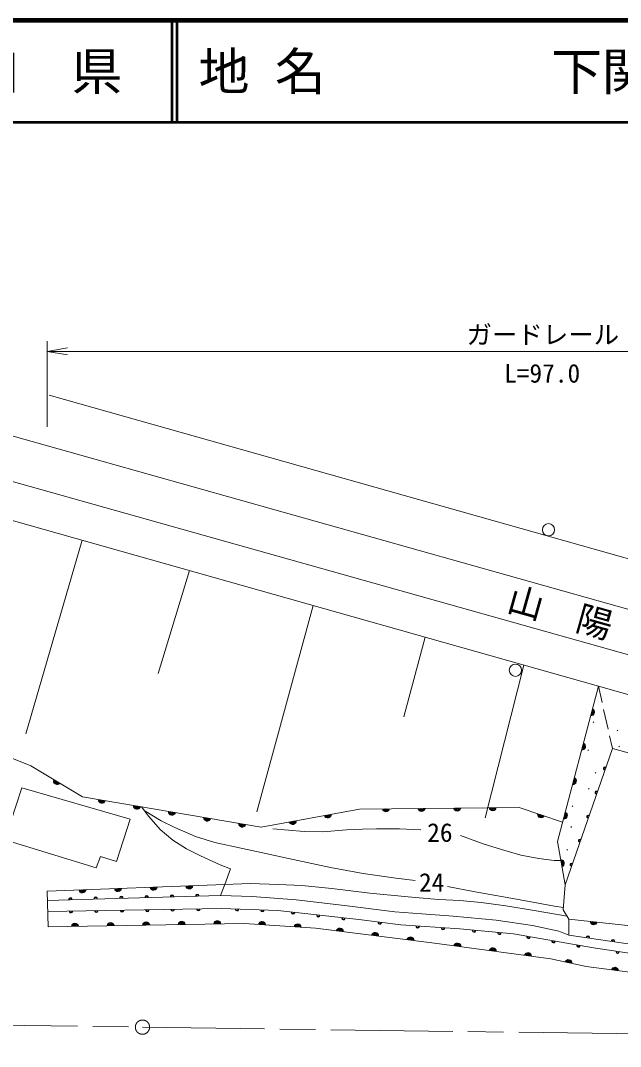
# Model space of a CAD drawing. Units: millimetres, scale not verified. Extents: x 40000 to 680000, y 20000 to 380000.
# Drawn here: x 352873 to 411846, y 279191 to 380000 of the extents above; entities that cross this region are included whole.
import ezdxf
from ezdxf.enums import TextEntityAlignment as Align

# ---------------------------------------------------------------- set-up
doc = ezdxf.new("R2010")
doc.units = ezdxf.units.MM
doc.header["$LTSCALE"] = 1000
doc.linetypes.add('CHAIN', pattern=[18.5, 12, -1.5, 3.5, -1.5])
for name, color, linetype, lineweight in [('M-BGD', 7, 'Continuous', 13), ('M-BMK', 2, 'CHAIN', 13), ('M-STR-HTXT', 7, 'Continuous', 13), ('M-STR-STR3', 7, 'Continuous', 13), ('M-TTL', 2, 'Continuous', 140), ('M-TTL-LINE', 7, 'Continuous', 50), ('M-WORK', 1, 'Continuous', 13)]:
    doc.layers.add(name, color=color, linetype=linetype, lineweight=lineweight)
doc.layers.add('M-TTL-TXT', color=7, linetype='Continuous')
doc.styles.add('ＭＳ ゴシック', font='')
doc.styles.get('ＭＳ ゴシック').set_extended_font_data('MS Gothic')

# ---------------------------------------------------------------- blocks, each defined once
blk = doc.blocks.new('open_arrow')
at = {"color": 0, "linetype": 'Continuous', "lineweight": -2}
blk.add_lwpolyline([(7.5, 1.25), (0, 0), (7.5, -1.25)], dxfattribs=at)

msp = doc.modelspace()

# ---------------------------------------------------------------- linework, layer by layer
at = {"layer": 'M-BGD'}
for p, q in [((358942, 328935), (353382, 309927)), ((369481, 325953), (366393, 315827)), ((381637, 322514), (376088, 302257)), ((392647, 319398), (390549, 311586)), ((402355, 316651), (398549, 301655))]:
    msp.add_line(p, q, dxfattribs=at)
at = {"layer": 'M-BMK'}
msp.add_lwpolyline([(346477, 281344), (364861, 281091), (422423, 280301), (464427, 280682), (469990, 280664), (562941, 279415)], dxfattribs=at)
msp.add_circle((364861, 281091), 700, dxfattribs=at)
at = {"layer": 'M-STR-HTXT'}
for p, q in [((355477, 340082), (355477, 348491)), ((355477, 347491), (453029, 347491))]:
    msp.add_line(p, q, dxfattribs=at)
at = {"layer": 'M-STR-STR3'}
for p, q in [((352157, 339165), (562956, 279819)), ((349889, 335305), (562791, 275530)), ((348981, 331754), (409670, 314582))]:
    msp.add_line(p, q, dxfattribs=at)
msp.add_lwpolyline([(355701, 343184), (468896, 311234), (468988, 310038), (563093, 283086)], dxfattribs=at)
for centre in [(404773, 329964), (401518, 316159)]:
    msp.add_circle(centre, 600, dxfattribs=at)
at = {"layer": 'M-TTL'}
msp.add_line((680000, 380000), (40000, 380000), dxfattribs=at)
at = {"layer": 'M-TTL-LINE'}
for p, q in [((367750, 380000), (367750, 370000)), ((368250, 380000), (368250, 370000)), ((40000, 370000), (680000, 370000))]:
    msp.add_line(p, q, dxfattribs=at)
at = {"layer": 'M-WORK'}
for p, q in [((409670, 314582), (410035, 312976)), ((410190, 312295), (410629, 310362)), ((409145, 311034), (409216, 311105)), ((410780, 309700), (411060, 308465)), ((411515, 310216), (411585, 310287)), ((411685, 308641), (411756, 308712)), ((408646, 308261), (408717, 308331)), ((409352, 306055), (409423, 306126)), ((408711, 304466), (408781, 304537)), ((407085, 302781), (407156, 302852)), ((406969, 300721), (407040, 300792)), ((406561, 298483), (406631, 298554)), ((355477, 294459), (372943, 295094)), ((355477, 294459), (355588, 290962)), ((372533, 294017), (372943, 295094)), ((372533, 294017), (355506, 293549)), ((406783, 291712), (406755, 290133))]:
    msp.add_line(p, q, dxfattribs=at)
for points in [[(406410, 295058), (405653, 299342), (409670, 314582), (439724, 306084)], [(343699, 310870), (353886, 306774), (358980, 303710), (376538, 300728), (386182, 302523), (401900, 302679), (406152, 301244)], [(468158, 292802), (411060, 308465), (406410, 295058)], [(364769, 302727), (365474, 301783), (366603, 300519), (367842, 299464), (369192, 298605), (370578, 297918), (372493, 297047), (373511, 296642), (372943, 295094)], [(365019, 302393), (366699, 301373), (368049, 300699), (370085, 299815), (371987, 299226), (374699, 298637), (376527, 298245), (379226, 297668), (383349, 296784), (386564, 296196), (389779, 295742), (391664, 295492)], [(377659, 300573), (380763, 300316), (382591, 300291), (384910, 300463), (386493, 300549), (387855, 300585), (390125, 300561), (392236, 300475)], [(396113, 299923), (398334, 299101), (400138, 298549), (402039, 297997), (403831, 297678), (405328, 297481), (405986, 297455)], [(406602, 292005), (403373, 292536), (400575, 292996), (398146, 293346), (396048, 293530), (394005, 293622), (391649, 293825), (387213, 294248), (383459, 294727), (380532, 295021), (378232, 295113), (375434, 295205), (372943, 295094)], [(394828, 294902), (397552, 294387), (401638, 293663), (405368, 292976), (406244, 292852)], [(406783, 291712), (406226, 292610), (406410, 295058)], [(372533, 294017), (375634, 293942), (379960, 293592), (384708, 293040), (389677, 292433), (392309, 292230), (395401, 291991), (399634, 291605), (403205, 291071), (405800, 290519), (406755, 290133)], [(355540, 292470), (372630, 292761), (378151, 292567), (386130, 291656), (390271, 291132), (396041, 290745), (401342, 290248), (409182, 288896), (418900, 287432), (427375, 286328), (438805, 285693), (443884, 285058), (447308, 284975), (452084, 285390), (456225, 285528), (459869, 285251), (462602, 284534), (463148, 284141)], [(406783, 291712), (442941, 287791), (460154, 287667), (463826, 286839), (468161, 284962)], [(463148, 284141), (455307, 284085), (443961, 284362), (430047, 284996), (421074, 285411), (408485, 287039), (405007, 287812), (393577, 289358), (381872, 290822), (374860, 291291), (355588, 290962)], [(466987, 284147), (465303, 285205), (462487, 286034), (460334, 286383), (440132, 286425), (431740, 286894), (422878, 287778), (406755, 290133)]]:
    msp.add_lwpolyline(points, dxfattribs=at)
msp.add_lwpolyline([(353003, 304608), (363647, 301522), (362322, 297362), (360743, 297873), (360318, 296736), (351330, 299483)], close=True, dxfattribs=at)
for centre, radius, start, end in [((408947, 312052), 354, 264.03086, 66.43604), ((408947, 312052), 283, 266.2549, 64.212), ((408947, 312052), 212, 270.00122, 60.46567), ((408947, 312052), 142, 277.71295, 52.75394), ((408947, 312052), 100, 288.03062, 42.43628), ((408055, 308668), 354, 264.03086, 66.43604), ((408055, 308668), 283, 266.2549, 64.212), ((408055, 308668), 212, 270.00122, 60.46567), ((408055, 308668), 142, 277.71295, 52.75394), ((408055, 308668), 100, 288.03062, 42.43628), ((410332, 306500), 156, 54.6103, 267.13071), ((410332, 306500), 125, 50.38319, 271.35782), ((410332, 306500), 100, 44.92603, 276.81499), ((407163, 305284), 354, 264.03086, 66.43604), ((407163, 305284), 283, 266.2549, 64.212), ((407163, 305284), 212, 270.00122, 60.46567), ((356461, 305289), 354, 157.7652, 320.17038), ((356461, 305289), 283, 159.98924, 317.94634), ((356461, 305289), 212, 163.73557, 314.20001), ((356461, 305289), 142, 171.4473, 306.48828), ((356461, 305289), 100, 181.76496, 296.17062), ((407163, 305284), 142, 277.71295, 52.75394), ((407163, 305284), 100, 288.03062, 42.43628), ((360867, 303445), 354, 179.15987, 341.56505), ((360867, 303445), 283, 181.38391, 339.34101), ((409513, 304138), 156, 54.6103, 267.13071), ((409513, 304138), 125, 50.38319, 271.35782), ((409513, 304138), 100, 44.92603, 276.81499), ((360867, 303445), 212, 185.13024, 335.59469), ((360867, 303445), 142, 192.84197, 327.88296), ((360867, 303445), 100, 203.15963, 317.56529), ((364317, 302859), 354, 179.15987, 341.56505), ((364317, 302859), 283, 181.38391, 339.34101), ((364317, 302859), 212, 185.13024, 335.59469), ((364317, 302859), 142, 192.84197, 327.88296), ((364317, 302859), 100, 203.15963, 317.56529), ((388791, 302603), 354, 189.36767, 351.77284), ((388791, 302603), 283, 191.5917, 349.54881), ((388791, 302603), 212, 195.33803, 345.80248), ((388791, 302603), 142, 203.04976, 338.09075), ((388791, 302603), 100, 213.36742, 327.77309), ((392291, 302638), 354, 189.36767, 351.77284), ((392291, 302638), 283, 191.5917, 349.54881), ((392291, 302638), 212, 195.33803, 345.80248), ((392291, 302638), 142, 203.04976, 338.09075), ((392291, 302638), 100, 213.36742, 327.77309), ((395791, 302673), 354, 189.36767, 351.77284), ((395791, 302673), 283, 191.5917, 349.54881), ((395791, 302673), 212, 195.33803, 345.80248), ((395791, 302673), 142, 203.04976, 338.09075), ((395791, 302673), 100, 213.36742, 327.77309), ((399290, 302708), 354, 189.36767, 351.77284), ((399290, 302708), 283, 191.5917, 349.54881), ((399290, 302708), 212, 195.33803, 345.80248), ((399290, 302708), 142, 203.04976, 338.09075), ((399290, 302708), 100, 213.36742, 327.77309), ((367768, 302273), 354, 179.15987, 341.56505), ((367768, 302273), 283, 181.38391, 339.34101), ((367768, 302273), 212, 185.13024, 335.59469), ((367768, 302273), 142, 192.84197, 327.88296), ((367768, 302273), 100, 203.15963, 317.56529), ((371219, 301687), 354, 179.15987, 341.56505), ((371219, 301687), 283, 181.38391, 339.34101), ((371219, 301687), 212, 185.13024, 335.59469), ((371219, 301687), 142, 192.84197, 327.88296), ((371219, 301687), 100, 203.15963, 317.56529), ((383071, 301999), 354, 199.33782, 1.743), ((383071, 301999), 283, 201.56186, 359.51896), ((383071, 301999), 212, 205.30819, 355.77264), ((383071, 301999), 142, 213.01992, 348.06091), ((383071, 301999), 100, 223.33758, 337.74324), ((404043, 302013), 354, 170.13952, 332.5447), ((404043, 302013), 283, 172.36356, 330.32066), ((404043, 302013), 212, 176.10989, 326.57434), ((404043, 302013), 142, 183.82162, 318.86261), ((404043, 302013), 100, 194.13928, 308.54494), ((406271, 301899), 354, 264.03086, 66.43604), ((406271, 301899), 283, 266.2549, 64.212), ((406271, 301899), 212, 270.00122, 60.46567), ((406271, 301899), 142, 277.71295, 52.75394), ((406271, 301899), 100, 288.03062, 42.43628), ((408694, 301776), 156, 54.6103, 267.13071), ((408694, 301776), 125, 50.38319, 271.35782), ((408694, 301776), 100, 44.92603, 276.81499), ((374669, 301101), 354, 179.15987, 341.56505), ((374669, 301101), 283, 181.38391, 339.34101), ((374669, 301101), 212, 185.13024, 335.59469), ((374669, 301101), 142, 192.84197, 327.88296), ((374669, 301101), 100, 203.15963, 317.56529), ((379630, 301359), 354, 199.33782, 1.743), ((379630, 301359), 283, 201.56186, 359.51896), ((379630, 301359), 212, 205.30819, 355.77264), ((379630, 301359), 142, 213.01992, 348.06091), ((379630, 301359), 100, 223.33758, 337.74324), ((407874, 299414), 156, 54.6103, 267.13071), ((407874, 299414), 125, 50.38319, 271.35782), ((407874, 299414), 100, 44.92603, 276.81499), ((405978, 297191), 354, 288.81501, 91.22019), ((405978, 297191), 283, 291.03905, 88.99615), ((405978, 297191), 212, 294.78538, 85.24982), ((405978, 297191), 142, 302.49711, 77.53809), ((405978, 297191), 100, 312.81477, 67.22043), ((407055, 297052), 156, 54.6103, 267.13071), ((407055, 297052), 125, 50.38319, 271.35782), ((407055, 297052), 100, 44.92603, 276.81499), ((358962, 294640), 354, 190.87937, 353.28455), ((358962, 294640), 283, 193.10341, 351.06051), ((358962, 294640), 212, 196.84973, 347.31418), ((358962, 294640), 142, 204.56146, 339.60245), ((358962, 294640), 100, 214.87913, 329.28479), ((362459, 294767), 354, 190.87937, 353.28455), ((362459, 294767), 283, 193.10341, 351.06051), ((362459, 294767), 212, 196.84973, 347.31418), ((362459, 294767), 142, 204.56146, 339.60245), ((362459, 294767), 100, 214.87913, 329.28479), ((365957, 294894), 354, 190.87937, 353.28455), ((365957, 294894), 283, 193.10341, 351.06051), ((365957, 294894), 212, 196.84973, 347.31418), ((365957, 294894), 142, 204.56146, 339.60245), ((365957, 294894), 100, 214.87913, 329.28479), ((369455, 295021), 354, 190.87937, 353.28455), ((369455, 295021), 283, 193.10341, 351.06051), ((369455, 295021), 212, 196.84973, 347.31418), ((369455, 295021), 142, 204.56146, 339.60245), ((369455, 295021), 100, 214.87913, 329.28479), ((357771, 293655), 156, 345.31503, 197.83544), ((357771, 293655), 125, 341.08792, 202.06255), ((357771, 293655), 100, 335.63075, 207.51971), ((360270, 293723), 156, 345.31503, 197.83544), ((360270, 293723), 125, 341.08792, 202.06255), ((360270, 293723), 100, 335.63075, 207.51971), ((362769, 293792), 156, 345.31503, 197.83544), ((362769, 293792), 125, 341.08792, 202.06255), ((362769, 293792), 100, 335.63075, 207.51971), ((365268, 293861), 156, 345.31503, 197.83544), ((365268, 293861), 125, 341.08792, 202.06255), ((365268, 293861), 100, 335.63075, 207.51971), ((367767, 293930), 156, 345.31503, 197.83544), ((367767, 293930), 125, 341.08792, 202.06255), ((367767, 293930), 100, 335.63075, 207.51971), ((370266, 293998), 156, 345.31503, 197.83544), ((370266, 293998), 125, 341.08792, 202.06255), ((370266, 293998), 100, 335.63075, 207.51971), ((357837, 292466), 156, 164.7131, 17.23351), ((357837, 292466), 125, 160.48599, 21.46062), ((357837, 292466), 100, 155.02883, 26.91779), ((360336, 292508), 156, 164.7131, 17.23351), ((360336, 292508), 125, 160.48599, 21.46062), ((360336, 292508), 100, 155.02883, 26.91779), ((362836, 292551), 156, 164.7131, 17.23351), ((362836, 292551), 125, 160.48599, 21.46062), ((362836, 292551), 100, 155.02883, 26.91779), ((365335, 292593), 156, 164.7131, 17.23351), ((365335, 292593), 125, 160.48599, 21.46062), ((365335, 292593), 100, 155.02883, 26.91779), ((367835, 292635), 156, 164.7131, 17.23351), ((367835, 292635), 125, 160.48599, 21.46062), ((367835, 292635), 100, 155.02883, 26.91779), ((370335, 292678), 156, 164.7131, 17.23351), ((370335, 292678), 125, 160.48599, 21.46062), ((370335, 292678), 100, 155.02883, 26.91779), ((374140, 292664), 156, 161.73526, 14.25567), ((374140, 292664), 125, 157.50815, 18.48278), ((374140, 292664), 100, 152.05099, 23.93995), ((376638, 292577), 156, 161.73526, 14.25567), ((376638, 292577), 125, 157.50815, 18.48278), ((376638, 292577), 100, 152.05099, 23.93995), ((379652, 292352), 156, 157.22559, 9.74599), ((379652, 292352), 125, 152.99847, 13.9731), ((379652, 292352), 100, 147.54131, 19.43027), ((361725, 291013), 354, 9.77531, 172.18049), ((365224, 291072), 354, 9.77531, 172.18049), ((365224, 291072), 283, 11.99935, 169.95645), ((368724, 291132), 354, 9.77531, 172.18049), ((368724, 291132), 283, 11.99935, 169.95645), ((368724, 291132), 212, 15.74568, 166.21012), ((372223, 291192), 354, 9.77531, 172.18049), ((372223, 291192), 283, 11.99935, 169.95645), ((372223, 291192), 212, 15.74568, 166.21012), ((376616, 291119), 354, 4.96836, 167.37354), ((376616, 291119), 283, 7.1924, 165.1495), ((382136, 292068), 156, 157.22559, 9.74599), ((382136, 292068), 125, 152.99847, 13.9731), ((382136, 292068), 100, 147.54131, 19.43027), ((384619, 291785), 156, 157.22559, 9.74599), ((384619, 291785), 125, 152.99847, 13.9731), ((384619, 291785), 100, 147.54131, 19.43027), ((388195, 291351), 156, 156.52077, 9.04118), ((388195, 291351), 125, 152.29366, 13.26829), ((388195, 291351), 100, 146.8365, 18.72546), ((409210, 291504), 354, 182.60838, 345.01355), ((409210, 291504), 283, 184.83241, 342.78951), ((409210, 291504), 212, 188.57874, 339.04319), ((409210, 291504), 142, 196.29047, 331.33146), ((409210, 291504), 100, 206.60813, 321.0138), ((358226, 290953), 354, 9.77531, 172.18049), ((358226, 290953), 283, 11.99935, 169.95645), ((358226, 290953), 212, 15.74568, 166.21012), ((358226, 290953), 142, 23.45741, 158.49839), ((358226, 290953), 100, 33.77507, 148.18073), ((361725, 291013), 283, 11.99935, 169.95645), ((361725, 291013), 212, 15.74568, 166.21012), ((361725, 291013), 142, 23.45741, 158.49839), ((361725, 291013), 100, 33.77507, 148.18073), ((365224, 291072), 212, 15.74568, 166.21012), ((365224, 291072), 142, 23.45741, 158.49839), ((365224, 291072), 100, 33.77507, 148.18073), ((368724, 291132), 142, 23.45741, 158.49839), ((368724, 291132), 100, 33.77507, 148.18073), ((372223, 291192), 142, 23.45741, 158.49839), ((372223, 291192), 100, 33.77507, 148.18073), ((376616, 291119), 212, 10.93873, 161.40318), ((376616, 291119), 142, 18.65046, 153.69145), ((376616, 291119), 100, 28.96812, 143.37379), ((380108, 290885), 354, 4.96836, 167.37354), ((380108, 290885), 283, 7.1924, 165.1495), ((380108, 290885), 212, 10.93873, 161.40318), ((380108, 290885), 142, 18.65046, 153.69145), ((380108, 290885), 100, 28.96812, 143.37379), ((384245, 290470), 354, 1.67239, 164.07757), ((384245, 290470), 283, 3.89643, 161.85353), ((384245, 290470), 212, 7.64276, 158.10721), ((384245, 290470), 142, 15.35449, 150.39548), ((384245, 290470), 100, 25.67215, 140.07782), ((387718, 290036), 354, 1.67239, 164.07757), ((391906, 290978), 156, 159.90753, 12.42793), ((391906, 290978), 125, 155.68042, 16.65505), ((391906, 290978), 100, 150.22325, 22.11221), ((394400, 290811), 156, 159.90753, 12.42793), ((394400, 290811), 125, 155.68042, 16.65505), ((394400, 290811), 100, 150.22325, 22.11221), ((397443, 290570), 156, 158.38397, 10.90438), ((397443, 290570), 125, 154.15686, 15.13149), ((397443, 290570), 100, 148.6997, 20.58865), ((399932, 290337), 156, 158.38397, 10.90438), ((399932, 290337), 125, 154.15686, 15.13149), ((399932, 290337), 100, 148.6997, 20.58865), ((387718, 290036), 283, 3.89643, 161.85353), ((387718, 290036), 212, 7.64276, 158.10721), ((387718, 290036), 142, 15.35449, 150.39548), ((387718, 290036), 100, 25.67215, 140.07782), ((391191, 289602), 354, 1.67239, 164.07757), ((391191, 289602), 283, 3.89643, 161.85353), ((391191, 289602), 212, 7.64276, 158.10721), ((391191, 289602), 142, 15.35449, 150.39548), ((391191, 289602), 100, 25.67215, 140.07782), ((395816, 289001), 354, 1.09401, 163.49919), ((402791, 289954), 156, 153.95063, 6.47104), ((402791, 289954), 125, 149.72352, 10.69815), ((402791, 289954), 100, 144.26636, 16.15532), ((405254, 289529), 156, 153.95063, 6.47104), ((405254, 289529), 125, 149.72352, 10.69815), ((405254, 289529), 100, 144.26636, 16.15532), ((408638, 289902), 156, 335.42664, 187.94705), ((408638, 289902), 125, 331.19953, 192.17416), ((408638, 289902), 100, 325.74236, 197.63132), ((411112, 289541), 156, 335.42664, 187.94705), ((411112, 289541), 125, 331.19953, 192.17416), ((411112, 289541), 100, 325.74236, 197.63132), ((395816, 289001), 283, 3.31805, 161.27515), ((395816, 289001), 212, 7.06438, 157.52883), ((395816, 289001), 142, 14.77611, 149.8171), ((395816, 289001), 100, 25.09377, 139.49943), ((399285, 288532), 354, 1.09401, 163.49919), ((399285, 288532), 283, 3.31805, 161.27515), ((399285, 288532), 212, 7.06438, 157.52883), ((399285, 288532), 142, 14.77611, 149.8171), ((399285, 288532), 100, 25.09377, 139.49943), ((402753, 288063), 354, 1.09401, 163.49919), ((402753, 288063), 283, 3.31805, 161.27515), ((407718, 289104), 156, 153.95063, 6.47104), ((407718, 289104), 125, 149.72352, 10.69815), ((407718, 289104), 100, 144.26636, 16.15532), ((411562, 288493), 156, 155.17719, 7.6976), ((411562, 288493), 125, 150.95008, 11.92471), ((411562, 288493), 100, 145.49292, 17.38188), ((402753, 288063), 212, 7.06438, 157.52883), ((402753, 288063), 142, 14.77611, 149.8171), ((402753, 288063), 100, 25.09377, 139.49943), ((406734, 287373), 354, 356.2686, 158.67378), ((406734, 287373), 283, 358.49264, 156.44974), ((406734, 287373), 212, 2.23897, 152.70342), ((406734, 287373), 142, 9.9507, 144.99169), ((406734, 287373), 100, 20.26836, 134.67402), ((411302, 286620), 354, 1.4251, 163.83028), ((411302, 286620), 283, 3.64914, 161.60624), ((411302, 286620), 212, 7.39546, 157.85991), ((411302, 286620), 142, 15.10719, 150.14818), ((411302, 286620), 100, 25.42486, 139.83052)]:
    msp.add_arc(centre, radius, start, end, dxfattribs=at)

# ---------------------------------------------------------------- block references
at = {"layer": 'M-STR-HTXT', "xscale": 267, "yscale": 267}
msp.add_blockref('open_arrow', (355477, 347491), dxfattribs=at)

# ---------------------------------------------------------------- texts
at = {"layer": 'M-STR-HTXT', "style": 'ＭＳ ゴシック'}
msp.add_text('ガードレール', height=1833, dxfattribs=at).set_placement((404211, 349135), align=Align.MIDDLE_CENTER)
msp.add_text('L=97.0', height=1833, dxfattribs=at).set_placement((404144, 343870), align=Align.BOTTOM_CENTER)
at = {"layer": 'M-STR-STR3', "insert": (417694, 318399), "char_height": 2566, "attachment_point": 5, "rotation": 344.317, "style": 'ＭＳ ゴシック'}
msp.add_mtext('\\T2;山陽新幹線', dxfattribs=at)
at = {"layer": 'M-TTL-TXT', "style": 'ＭＳ ゴシック'}
msp.add_text('山\u3000口\u3000県', height=3666, dxfattribs=at).set_placement((350375, 375000), align=Align.MIDDLE_CENTER)
for s, p in [('地 名', (370380, 375000)), ('下関市大字小野', (405024, 375000))]:
    msp.add_text(s, height=3666, dxfattribs=at).set_placement(p, align=Align.MIDDLE_LEFT)
at = {"layer": 'M-WORK', "style": 'ＭＳ ゴシック'}
for s, p in [('26', (394094, 300215)), ('24', (393287, 295308))]:
    msp.add_text(s, height=1833, dxfattribs=at).set_placement(p, align=Align.MIDDLE_CENTER)

doc.saveas('drawing.dxf')
